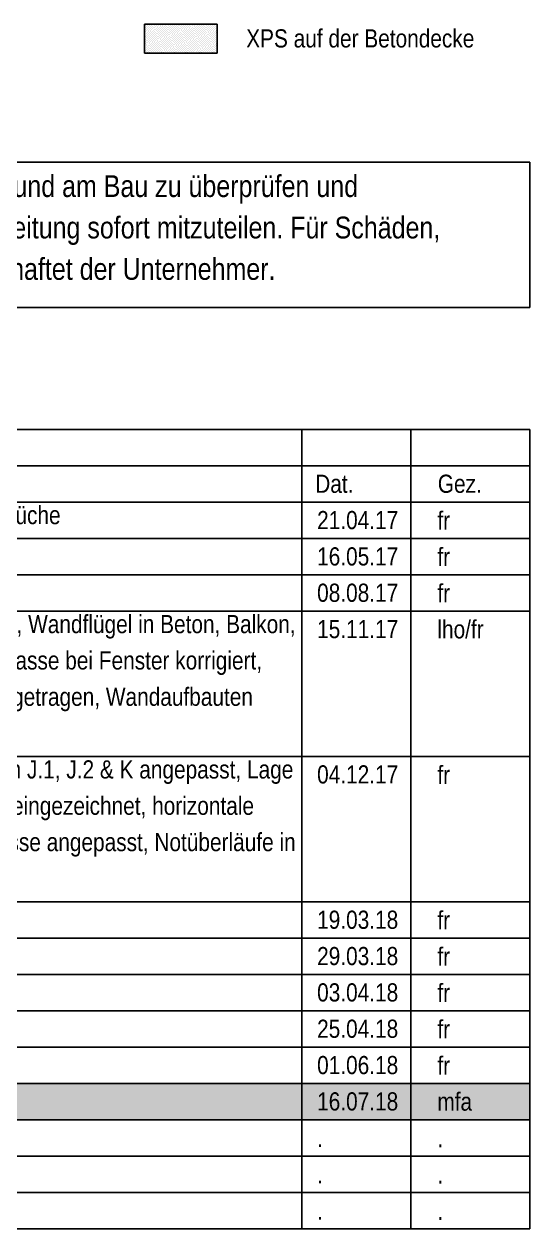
# Model space of a CAD drawing. Header units: centimetres. Extents: x 0.3 to 84.3, y 0.3 to 59.7.
# Drawn here: x 13.49 to 20.44, y 18.16 to 34.74 of the extents above; entities that cross this region are included whole.
import ezdxf

# ---------------------------------------------------------------- set-up
doc = ezdxf.new("R2010")
doc.units = ezdxf.units.CM
doc.linetypes.add('AUSGEZOGEN', pattern=[0])
doc.layers.add('Plankopf', color=7, linetype='AUSGEZOGEN', lineweight=25)
doc.styles.add('ARIALNARROW', font='ARIALN.TTF')

msp = doc.modelspace()

# ---------------------------------------------------------------- hatches: boundary and pattern name
at = {"layer": 'Plankopf', "linetype": 'AUSGEZOGEN', "lineweight": 25}
msp.add_hatch(color=254, dxfattribs=at).paths.add_polyline_path([(1.14, 20.16), (1.14, 19.66), (20.44, 19.66), (20.44, 20.16)])

# ---------------------------------------------------------------- linework, layer by layer
at = {"layer": 'Plankopf', "color": 7, "linetype": 'AUSGEZOGEN', "lineweight": 25}
for p, q in [((16.14, 34.74), (15.14, 34.74)), ((15.14, 34.74), (15.14, 34.34)), ((16.14, 34.74), (16.14, 34.34)), ((16.14, 34.34), (16.14, 34.74)), ((15.14, 34.34), (16.14, 34.34)), ((20.44, 32.84), (1.14, 32.84)), ((20.44, 30.84), (20.44, 32.84)), ((1.14, 30.84), (20.44, 30.84)), ((1.14, 29.16), (20.44, 29.16)), ((17.305, 18.16), (17.305, 29.16)), ((18.805, 18.16), (18.805, 29.16)), ((20.44, 18.16), (20.44, 29.16)), ((1.14, 28.66), (20.44, 28.66)), ((1.14, 28.16), (20.44, 28.16)), ((1.14, 27.66), (20.44, 27.66)), ((1.14, 27.16), (20.44, 27.16)), ((1.14, 26.66), (20.44, 26.66)), ((1.14, 24.66), (20.44, 24.66)), ((1.14, 22.66), (20.44, 22.66)), ((1.14, 22.16), (20.44, 22.16)), ((1.14, 21.66), (20.44, 21.66)), ((1.14, 21.16), (20.44, 21.16)), ((1.14, 20.66), (20.44, 20.66)), ((1.14, 20.16), (20.44, 20.16)), ((1.14, 19.66), (20.44, 19.66)), ((1.14, 19.16), (20.44, 19.16)), ((1.14, 18.66), (20.44, 18.66)), ((1.14, 18.16), (20.44, 18.16))]:
    msp.add_line(p, q, dxfattribs=at)
at = {"layer": 'Plankopf', "color": 131, "linetype": 'AUSGEZOGEN', "lineweight": 25, "true_color": 0x70ffff}
for p, q in [((15.142, 34.704), (15.142, 34.704)), ((15.145, 34.675), (15.145, 34.675)), ((15.155, 34.719), (15.155, 34.719)), ((15.158, 34.691), (15.158, 34.691)), ((15.16, 34.662), (15.16, 34.662)), ((15.168, 34.734), (15.168, 34.734)), ((15.17, 34.706), (15.17, 34.706)), ((15.173, 34.678), (15.173, 34.678)), ((15.183, 34.721), (15.183, 34.721)), ((15.186, 34.693), (15.186, 34.693)), ((15.188, 34.665), (15.188, 34.665)), ((15.196, 34.736), (15.196, 34.736)), ((15.199, 34.708), (15.199, 34.708)), ((15.201, 34.68), (15.201, 34.68)), ((15.212, 34.723), (15.212, 34.723)), ((15.214, 34.695), (15.214, 34.695)), ((15.216, 34.667), (15.216, 34.667)), ((15.225, 34.739), (15.225, 34.739)), ((15.227, 34.71), (15.227, 34.71)), ((15.227, 34.71), (15.227, 34.71)), ((15.229, 34.682), (15.229, 34.682)), ((15.231, 34.654), (15.231, 34.654)), ((15.24, 34.726), (15.24, 34.726)), ((15.242, 34.697), (15.242, 34.697)), ((15.244, 34.669), (15.244, 34.669)), ((15.255, 34.713), (15.255, 34.713)), ((15.257, 34.684), (15.257, 34.684)), ((15.26, 34.656), (15.26, 34.656)), ((15.268, 34.728), (15.268, 34.728)), ((15.27, 34.7), (15.27, 34.7)), ((15.273, 34.672), (15.273, 34.672)), ((15.283, 34.715), (15.283, 34.715)), ((15.286, 34.687), (15.286, 34.687)), ((15.288, 34.659), (15.288, 34.659)), ((15.296, 34.73), (15.296, 34.73)), ((15.298, 34.702), (15.298, 34.702)), ((15.301, 34.674), (15.301, 34.674)), ((15.311, 34.717), (15.311, 34.717)), ((15.314, 34.689), (15.314, 34.689)), ((15.316, 34.661), (15.316, 34.661)), ((15.324, 34.732), (15.324, 34.732)), ((15.327, 34.704), (15.327, 34.704)), ((15.329, 34.676), (15.329, 34.676)), ((15.34, 34.719), (15.34, 34.719)), ((15.342, 34.691), (15.342, 34.691)), ((15.344, 34.663), (15.344, 34.663)), ((15.353, 34.735), (15.353, 34.735)), ((15.355, 34.706), (15.355, 34.706)), ((15.357, 34.678), (15.357, 34.678)), ((15.368, 34.722), (15.368, 34.722)), ((15.368, 34.722), (15.368, 34.722)), ((15.37, 34.694), (15.37, 34.694)), ((15.372, 34.665), (15.372, 34.665)), ((15.381, 34.737), (15.381, 34.737)), ((15.383, 34.709), (15.383, 34.709)), ((15.385, 34.681), (15.385, 34.681)), ((15.388, 34.652), (15.388, 34.652)), ((15.388, 34.652), (15.388, 34.652)), ((15.396, 34.724), (15.396, 34.724)), ((15.398, 34.696), (15.398, 34.696)), ((15.401, 34.668), (15.401, 34.668)), ((15.409, 34.739), (15.409, 34.739)), ((15.411, 34.711), (15.411, 34.711)), ((15.413, 34.683), (15.413, 34.683)), ((15.416, 34.655), (15.416, 34.655)), ((15.424, 34.726), (15.424, 34.726)), ((15.426, 34.698), (15.426, 34.698)), ((15.429, 34.67), (15.429, 34.67)), ((15.439, 34.713), (15.439, 34.713)), ((15.442, 34.685), (15.442, 34.685)), ((15.444, 34.657), (15.444, 34.657)), ((15.452, 34.729), (15.452, 34.729)), ((15.455, 34.7), (15.455, 34.7)), ((15.457, 34.672), (15.457, 34.672)), ((15.468, 34.716), (15.468, 34.716)), ((15.47, 34.687), (15.47, 34.687)), ((15.472, 34.659), (15.472, 34.659)), ((15.481, 34.731), (15.481, 34.731)), ((15.483, 34.703), (15.483, 34.703)), ((15.485, 34.674), (15.485, 34.674)), ((15.496, 34.718), (15.496, 34.718)), ((15.498, 34.69), (15.498, 34.69)), ((15.5, 34.661), (15.5, 34.661)), ((15.509, 34.733), (15.509, 34.733)), ((15.509, 34.733), (15.509, 34.733)), ((15.511, 34.705), (15.511, 34.705)), ((15.513, 34.677), (15.513, 34.677)), ((15.524, 34.72), (15.524, 34.72)), ((15.526, 34.692), (15.526, 34.692)), ((15.529, 34.664), (15.529, 34.664)), ((15.529, 34.664), (15.529, 34.664)), ((15.537, 34.735), (15.537, 34.735)), ((15.539, 34.707), (15.539, 34.707)), ((15.541, 34.679), (15.541, 34.679)), ((15.552, 34.722), (15.552, 34.722)), ((15.554, 34.694), (15.554, 34.694)), ((15.557, 34.666), (15.557, 34.666)), ((15.565, 34.738), (15.565, 34.738)), ((15.567, 34.709), (15.567, 34.709)), ((15.57, 34.681), (15.57, 34.681)), ((15.572, 34.653), (15.572, 34.653)), ((15.58, 34.725), (15.58, 34.725)), ((15.583, 34.696), (15.583, 34.696)), ((15.585, 34.668), (15.585, 34.668)), ((15.593, 34.74), (15.593, 34.74)), ((15.596, 34.712), (15.596, 34.712)), ((15.598, 34.683), (15.598, 34.683)), ((15.6, 34.655), (15.6, 34.655)), ((15.609, 34.727), (15.609, 34.727)), ((15.611, 34.699), (15.611, 34.699)), ((15.613, 34.671), (15.613, 34.671)), ((15.624, 34.714), (15.624, 34.714)), ((15.626, 34.686), (15.626, 34.686)), ((15.628, 34.658), (15.628, 34.658)), ((15.637, 34.729), (15.637, 34.729)), ((15.639, 34.701), (15.639, 34.701)), ((15.641, 34.673), (15.641, 34.673)), ((15.652, 34.716), (15.652, 34.716)), ((15.654, 34.688), (15.654, 34.688)), ((15.656, 34.66), (15.656, 34.66)), ((15.665, 34.731), (15.665, 34.731)), ((15.667, 34.703), (15.667, 34.703)), ((15.669, 34.675), (15.669, 34.675)), ((15.669, 34.675), (15.669, 34.675)), ((15.68, 34.718), (15.68, 34.718)), ((15.682, 34.69), (15.682, 34.69)), ((15.685, 34.662), (15.685, 34.662)), ((15.693, 34.734), (15.693, 34.734)), ((15.695, 34.706), (15.695, 34.706)), ((15.698, 34.677), (15.698, 34.677)), ((15.708, 34.721), (15.708, 34.721)), ((15.711, 34.693), (15.711, 34.693)), ((15.713, 34.664), (15.713, 34.664)), ((15.721, 34.736), (15.721, 34.736)), ((15.724, 34.708), (15.724, 34.708)), ((15.726, 34.68), (15.726, 34.68)), ((15.737, 34.723), (15.737, 34.723)), ((15.739, 34.695), (15.739, 34.695)), ((15.741, 34.667), (15.741, 34.667)), ((15.749, 34.738), (15.749, 34.738)), ((15.752, 34.71), (15.752, 34.71)), ((15.754, 34.682), (15.754, 34.682)), ((15.756, 34.654), (15.756, 34.654)), ((15.765, 34.725), (15.765, 34.725)), ((15.767, 34.697), (15.767, 34.697)), ((15.769, 34.669), (15.769, 34.669)), ((15.78, 34.712), (15.78, 34.712)), ((15.782, 34.684), (15.782, 34.684)), ((15.784, 34.656), (15.784, 34.656)), ((15.793, 34.728), (15.793, 34.728)), ((15.795, 34.699), (15.795, 34.699)), ((15.797, 34.671), (15.797, 34.671)), ((15.808, 34.715), (15.808, 34.715)), ((15.81, 34.686), (15.81, 34.686)), ((15.81, 34.686), (15.81, 34.686)), ((15.813, 34.658), (15.813, 34.658)), ((15.821, 34.73), (15.821, 34.73)), ((15.823, 34.702), (15.823, 34.702)), ((15.826, 34.673), (15.826, 34.673)), ((15.836, 34.717), (15.836, 34.717)), ((15.839, 34.689), (15.839, 34.689)), ((15.841, 34.66), (15.841, 34.66)), ((15.849, 34.732), (15.849, 34.732)), ((15.852, 34.704), (15.852, 34.704)), ((15.854, 34.676), (15.854, 34.676)), ((15.865, 34.719), (15.865, 34.719)), ((15.867, 34.691), (15.867, 34.691)), ((15.869, 34.663), (15.869, 34.663)), ((15.877, 34.734), (15.877, 34.734)), ((15.88, 34.706), (15.88, 34.706)), ((15.882, 34.678), (15.882, 34.678)), ((15.893, 34.721), (15.893, 34.721)), ((15.895, 34.693), (15.895, 34.693)), ((15.897, 34.665), (15.897, 34.665)), ((15.906, 34.737), (15.906, 34.737)), ((15.908, 34.708), (15.908, 34.708)), ((15.91, 34.68), (15.91, 34.68)), ((15.921, 34.724), (15.921, 34.724)), ((15.923, 34.695), (15.923, 34.695)), ((15.925, 34.667), (15.925, 34.667)), ((15.934, 34.739), (15.934, 34.739)), ((15.936, 34.711), (15.936, 34.711)), ((15.938, 34.683), (15.938, 34.683)), ((15.941, 34.654), (15.941, 34.654)), ((15.949, 34.726), (15.949, 34.726)), ((15.951, 34.698), (15.951, 34.698)), ((15.951, 34.698), (15.951, 34.698)), ((15.954, 34.67), (15.954, 34.67)), ((15.964, 34.713), (15.964, 34.713)), ((15.967, 34.685), (15.967, 34.685)), ((15.969, 34.657), (15.969, 34.657)), ((15.977, 34.728), (15.977, 34.728)), ((15.98, 34.7), (15.98, 34.7)), ((15.982, 34.672), (15.982, 34.672)), ((15.992, 34.715), (15.992, 34.715)), ((15.995, 34.687), (15.995, 34.687)), ((15.997, 34.659), (15.997, 34.659)), ((16.005, 34.73), (16.005, 34.73)), ((16.008, 34.702), (16.008, 34.702)), ((16.01, 34.674), (16.01, 34.674)), ((16.021, 34.718), (16.021, 34.718)), ((16.023, 34.689), (16.023, 34.689)), ((16.025, 34.661), (16.025, 34.661)), ((16.034, 34.733), (16.034, 34.733)), ((16.036, 34.705), (16.036, 34.705)), ((16.038, 34.676), (16.038, 34.676)), ((16.049, 34.72), (16.049, 34.72)), ((16.051, 34.692), (16.051, 34.692)), ((16.053, 34.663), (16.053, 34.663)), ((16.062, 34.735), (16.062, 34.735)), ((16.064, 34.707), (16.064, 34.707)), ((16.066, 34.679), (16.066, 34.679)), ((16.077, 34.722), (16.077, 34.722)), ((16.079, 34.694), (16.079, 34.694)), ((16.082, 34.666), (16.082, 34.666)), ((16.09, 34.737), (16.09, 34.737)), ((16.092, 34.709), (16.092, 34.709)), ((16.092, 34.709), (16.092, 34.709)), ((16.095, 34.681), (16.095, 34.681)), ((16.097, 34.653), (16.097, 34.653)), ((16.105, 34.724), (16.105, 34.724)), ((16.108, 34.696), (16.108, 34.696)), ((16.11, 34.668), (16.11, 34.668)), ((16.118, 34.74), (16.118, 34.74)), ((16.12, 34.711), (16.12, 34.711)), ((16.123, 34.683), (16.123, 34.683)), ((16.125, 34.655), (16.125, 34.655)), ((16.133, 34.727), (16.133, 34.727)), ((16.136, 34.698), (16.136, 34.698)), ((16.138, 34.67), (16.138, 34.67)), ((15.141, 34.547), (15.141, 34.547)), ((15.143, 34.519), (15.143, 34.519)), ((15.145, 34.491), (15.145, 34.491)), ((15.147, 34.647), (15.147, 34.647)), ((15.149, 34.619), (15.149, 34.619)), ((15.151, 34.591), (15.151, 34.591)), ((15.154, 34.563), (15.154, 34.563)), ((15.156, 34.534), (15.156, 34.534)), ((15.158, 34.506), (15.158, 34.506)), ((15.162, 34.634), (15.162, 34.634)), ((15.164, 34.606), (15.164, 34.606)), ((15.167, 34.578), (15.167, 34.578)), ((15.169, 34.55), (15.169, 34.55)), ((15.171, 34.521), (15.171, 34.521)), ((15.173, 34.493), (15.173, 34.493)), ((15.175, 34.649), (15.175, 34.649)), ((15.177, 34.621), (15.177, 34.621)), ((15.18, 34.593), (15.18, 34.593)), ((15.182, 34.565), (15.182, 34.565)), ((15.184, 34.537), (15.184, 34.537)), ((15.186, 34.509), (15.186, 34.509)), ((15.19, 34.637), (15.19, 34.637)), ((15.193, 34.608), (15.193, 34.608)), ((15.195, 34.58), (15.195, 34.58)), ((15.197, 34.552), (15.197, 34.552)), ((15.199, 34.524), (15.199, 34.524)), ((15.202, 34.496), (15.202, 34.496)), ((15.203, 34.652), (15.203, 34.652)), ((15.205, 34.624), (15.205, 34.624)), ((15.208, 34.595), (15.208, 34.595)), ((15.21, 34.567), (15.21, 34.567)), ((15.212, 34.539), (15.212, 34.539)), ((15.215, 34.511), (15.215, 34.511)), ((15.218, 34.639), (15.218, 34.639)), ((15.221, 34.611), (15.221, 34.611)), ((15.223, 34.582), (15.223, 34.582)), ((15.225, 34.554), (15.225, 34.554)), ((15.228, 34.526), (15.228, 34.526)), ((15.23, 34.498), (15.23, 34.498)), ((15.234, 34.626), (15.234, 34.626)), ((15.236, 34.598), (15.236, 34.598)), ((15.238, 34.569), (15.238, 34.569)), ((15.238, 34.569), (15.238, 34.569)), ((15.24, 34.541), (15.24, 34.541)), ((15.243, 34.513), (15.243, 34.513)), ((15.247, 34.641), (15.247, 34.641)), ((15.247, 34.641), (15.247, 34.641)), ((15.249, 34.613), (15.249, 34.613)), ((15.251, 34.585), (15.251, 34.585)), ((15.253, 34.556), (15.253, 34.556)), ((15.256, 34.528), (15.256, 34.528)), ((15.258, 34.5), (15.258, 34.5)), ((15.258, 34.5), (15.258, 34.5)), ((15.262, 34.628), (15.262, 34.628)), ((15.264, 34.6), (15.264, 34.6)), ((15.266, 34.572), (15.266, 34.572)), ((15.269, 34.544), (15.269, 34.544)), ((15.271, 34.515), (15.271, 34.515)), ((15.273, 34.487), (15.273, 34.487)), ((15.275, 34.643), (15.275, 34.643)), ((15.277, 34.615), (15.277, 34.615)), ((15.279, 34.587), (15.279, 34.587)), ((15.282, 34.559), (15.282, 34.559)), ((15.284, 34.531), (15.284, 34.531)), ((15.286, 34.502), (15.286, 34.502)), ((15.29, 34.63), (15.29, 34.63)), ((15.292, 34.602), (15.292, 34.602)), ((15.295, 34.574), (15.295, 34.574)), ((15.297, 34.546), (15.297, 34.546)), ((15.299, 34.518), (15.299, 34.518)), ((15.301, 34.489), (15.301, 34.489)), ((15.303, 34.646), (15.303, 34.646)), ((15.305, 34.617), (15.305, 34.617)), ((15.308, 34.589), (15.308, 34.589)), ((15.31, 34.561), (15.31, 34.561)), ((15.312, 34.533), (15.312, 34.533)), ((15.314, 34.505), (15.314, 34.505)), ((15.318, 34.633), (15.318, 34.633)), ((15.32, 34.604), (15.32, 34.604)), ((15.323, 34.576), (15.323, 34.576)), ((15.325, 34.548), (15.325, 34.548)), ((15.327, 34.52), (15.327, 34.52)), ((15.33, 34.492), (15.33, 34.492)), ((15.331, 34.648), (15.331, 34.648)), ((15.333, 34.62), (15.333, 34.62)), ((15.336, 34.591), (15.336, 34.591)), ((15.338, 34.563), (15.338, 34.563)), ((15.34, 34.535), (15.34, 34.535)), ((15.343, 34.507), (15.343, 34.507)), ((15.346, 34.635), (15.346, 34.635)), ((15.349, 34.607), (15.349, 34.607)), ((15.351, 34.579), (15.351, 34.579)), ((15.353, 34.55), (15.353, 34.55)), ((15.355, 34.522), (15.355, 34.522)), ((15.358, 34.494), (15.358, 34.494)), ((15.359, 34.65), (15.359, 34.65)), ((15.362, 34.622), (15.362, 34.622)), ((15.364, 34.594), (15.364, 34.594)), ((15.366, 34.566), (15.366, 34.566)), ((15.368, 34.537), (15.368, 34.537)), ((15.371, 34.509), (15.371, 34.509)), ((15.375, 34.637), (15.375, 34.637)), ((15.377, 34.609), (15.377, 34.609)), ((15.379, 34.581), (15.379, 34.581)), ((15.379, 34.581), (15.379, 34.581)), ((15.381, 34.553), (15.381, 34.553)), ((15.384, 34.524), (15.384, 34.524)), ((15.386, 34.496), (15.386, 34.496)), ((15.39, 34.624), (15.39, 34.624)), ((15.392, 34.596), (15.392, 34.596)), ((15.394, 34.568), (15.394, 34.568)), ((15.397, 34.54), (15.397, 34.54)), ((15.399, 34.511), (15.399, 34.511)), ((15.399, 34.511), (15.399, 34.511)), ((15.403, 34.639), (15.403, 34.639)), ((15.405, 34.611), (15.405, 34.611)), ((15.407, 34.583), (15.407, 34.583)), ((15.41, 34.555), (15.41, 34.555)), ((15.412, 34.527), (15.412, 34.527)), ((15.414, 34.498), (15.414, 34.498)), ((15.418, 34.626), (15.418, 34.626)), ((15.42, 34.598), (15.42, 34.598)), ((15.423, 34.57), (15.423, 34.57)), ((15.425, 34.542), (15.425, 34.542)), ((15.427, 34.514), (15.427, 34.514)), ((15.431, 34.642), (15.431, 34.642)), ((15.433, 34.614), (15.433, 34.614)), ((15.436, 34.585), (15.436, 34.585)), ((15.438, 34.557), (15.438, 34.557)), ((15.44, 34.529), (15.44, 34.529)), ((15.442, 34.501), (15.442, 34.501)), ((15.446, 34.629), (15.446, 34.629)), ((15.448, 34.601), (15.448, 34.601)), ((15.451, 34.572), (15.451, 34.572)), ((15.453, 34.544), (15.453, 34.544)), ((15.455, 34.516), (15.455, 34.516)), ((15.458, 34.488), (15.458, 34.488)), ((15.459, 34.644), (15.459, 34.644)), ((15.461, 34.616), (15.461, 34.616)), ((15.464, 34.588), (15.464, 34.588)), ((15.466, 34.559), (15.466, 34.559)), ((15.468, 34.531), (15.468, 34.531)), ((15.471, 34.503), (15.471, 34.503)), ((15.474, 34.631), (15.474, 34.631)), ((15.477, 34.603), (15.477, 34.603)), ((15.479, 34.575), (15.479, 34.575)), ((15.481, 34.546), (15.481, 34.546)), ((15.483, 34.518), (15.483, 34.518)), ((15.486, 34.49), (15.486, 34.49)), ((15.487, 34.646), (15.487, 34.646)), ((15.49, 34.618), (15.49, 34.618)), ((15.492, 34.59), (15.492, 34.59)), ((15.494, 34.562), (15.494, 34.562)), ((15.496, 34.533), (15.496, 34.533)), ((15.499, 34.505), (15.499, 34.505)), ((15.503, 34.633), (15.503, 34.633)), ((15.505, 34.605), (15.505, 34.605)), ((15.507, 34.577), (15.507, 34.577)), ((15.509, 34.549), (15.509, 34.549)), ((15.512, 34.521), (15.512, 34.521)), ((15.514, 34.492), (15.514, 34.492)), ((15.516, 34.649), (15.516, 34.649)), ((15.518, 34.62), (15.518, 34.62)), ((15.52, 34.592), (15.52, 34.592)), ((15.52, 34.592), (15.52, 34.592)), ((15.522, 34.564), (15.522, 34.564)), ((15.525, 34.536), (15.525, 34.536)), ((15.527, 34.508), (15.527, 34.508)), ((15.531, 34.636), (15.531, 34.636)), ((15.533, 34.607), (15.533, 34.607)), ((15.535, 34.579), (15.535, 34.579)), ((15.538, 34.551), (15.538, 34.551)), ((15.54, 34.523), (15.54, 34.523)), ((15.54, 34.523), (15.54, 34.523)), ((15.542, 34.495), (15.542, 34.495)), ((15.544, 34.651), (15.544, 34.651)), ((15.546, 34.623), (15.546, 34.623)), ((15.548, 34.594), (15.548, 34.594)), ((15.551, 34.566), (15.551, 34.566)), ((15.553, 34.538), (15.553, 34.538)), ((15.555, 34.51), (15.555, 34.51)), ((15.559, 34.638), (15.559, 34.638)), ((15.561, 34.61), (15.561, 34.61)), ((15.564, 34.581), (15.564, 34.581)), ((15.566, 34.553), (15.566, 34.553)), ((15.568, 34.525), (15.568, 34.525)), ((15.57, 34.497), (15.57, 34.497)), ((15.574, 34.625), (15.574, 34.625)), ((15.576, 34.597), (15.576, 34.597)), ((15.579, 34.568), (15.579, 34.568)), ((15.581, 34.54), (15.581, 34.54)), ((15.583, 34.512), (15.583, 34.512)), ((15.587, 34.64), (15.587, 34.64)), ((15.589, 34.612), (15.589, 34.612)), ((15.592, 34.584), (15.592, 34.584)), ((15.594, 34.556), (15.594, 34.556)), ((15.596, 34.527), (15.596, 34.527)), ((15.598, 34.499), (15.598, 34.499)), ((15.602, 34.627), (15.602, 34.627)), ((15.605, 34.599), (15.605, 34.599)), ((15.607, 34.571), (15.607, 34.571)), ((15.609, 34.543), (15.609, 34.543)), ((15.611, 34.514), (15.611, 34.514)), ((15.615, 34.642), (15.615, 34.642)), ((15.618, 34.614), (15.618, 34.614)), ((15.62, 34.586), (15.62, 34.586)), ((15.622, 34.558), (15.622, 34.558)), ((15.624, 34.53), (15.624, 34.53)), ((15.627, 34.501), (15.627, 34.501)), ((15.631, 34.629), (15.631, 34.629)), ((15.633, 34.601), (15.633, 34.601)), ((15.635, 34.573), (15.635, 34.573)), ((15.637, 34.545), (15.637, 34.545)), ((15.64, 34.517), (15.64, 34.517)), ((15.642, 34.488), (15.642, 34.488)), ((15.644, 34.645), (15.644, 34.645)), ((15.646, 34.616), (15.646, 34.616)), ((15.648, 34.588), (15.648, 34.588)), ((15.65, 34.56), (15.65, 34.56)), ((15.653, 34.532), (15.653, 34.532)), ((15.655, 34.504), (15.655, 34.504)), ((15.659, 34.632), (15.659, 34.632)), ((15.661, 34.603), (15.661, 34.603)), ((15.661, 34.603), (15.661, 34.603)), ((15.663, 34.575), (15.663, 34.575)), ((15.666, 34.547), (15.666, 34.547)), ((15.668, 34.519), (15.668, 34.519)), ((15.67, 34.491), (15.67, 34.491)), ((15.672, 34.647), (15.672, 34.647)), ((15.674, 34.619), (15.674, 34.619)), ((15.676, 34.591), (15.676, 34.591)), ((15.679, 34.562), (15.679, 34.562)), ((15.681, 34.534), (15.681, 34.534)), ((15.681, 34.534), (15.681, 34.534)), ((15.683, 34.506), (15.683, 34.506)), ((15.687, 34.634), (15.687, 34.634)), ((15.689, 34.606), (15.689, 34.606)), ((15.691, 34.578), (15.691, 34.578)), ((15.694, 34.549), (15.694, 34.549)), ((15.696, 34.521), (15.696, 34.521)), ((15.698, 34.493), (15.698, 34.493)), ((15.7, 34.649), (15.7, 34.649)), ((15.702, 34.621), (15.702, 34.621)), ((15.704, 34.593), (15.704, 34.593)), ((15.707, 34.565), (15.707, 34.565)), ((15.709, 34.536), (15.709, 34.536)), ((15.711, 34.508), (15.711, 34.508)), ((15.715, 34.636), (15.715, 34.636)), ((15.717, 34.608), (15.717, 34.608)), ((15.72, 34.58), (15.72, 34.58)), ((15.722, 34.552), (15.722, 34.552)), ((15.724, 34.523), (15.724, 34.523)), ((15.726, 34.495), (15.726, 34.495)), ((15.728, 34.651), (15.728, 34.651)), ((15.73, 34.623), (15.73, 34.623)), ((15.733, 34.595), (15.733, 34.595)), ((15.735, 34.567), (15.735, 34.567)), ((15.737, 34.539), (15.737, 34.539)), ((15.739, 34.51), (15.739, 34.51)), ((15.743, 34.638), (15.743, 34.638)), ((15.746, 34.61), (15.746, 34.61)), ((15.748, 34.582), (15.748, 34.582)), ((15.75, 34.554), (15.75, 34.554)), ((15.752, 34.526), (15.752, 34.526)), ((15.755, 34.498), (15.755, 34.498)), ((15.759, 34.625), (15.759, 34.625)), ((15.761, 34.597), (15.761, 34.597)), ((15.763, 34.569), (15.763, 34.569)), ((15.765, 34.541), (15.765, 34.541)), ((15.768, 34.513), (15.768, 34.513)), ((15.772, 34.641), (15.772, 34.641)), ((15.774, 34.613), (15.774, 34.613)), ((15.776, 34.584), (15.776, 34.584)), ((15.778, 34.556), (15.778, 34.556)), ((15.781, 34.528), (15.781, 34.528)), ((15.783, 34.5), (15.783, 34.5)), ((15.787, 34.628), (15.787, 34.628)), ((15.789, 34.6), (15.789, 34.6)), ((15.791, 34.571), (15.791, 34.571)), ((15.794, 34.543), (15.794, 34.543)), ((15.796, 34.515), (15.796, 34.515)), ((15.798, 34.487), (15.798, 34.487)), ((15.8, 34.643), (15.8, 34.643)), ((15.802, 34.615), (15.802, 34.615)), ((15.802, 34.615), (15.802, 34.615)), ((15.804, 34.587), (15.804, 34.587)), ((15.807, 34.558), (15.807, 34.558)), ((15.809, 34.53), (15.809, 34.53)), ((15.811, 34.502), (15.811, 34.502)), ((15.815, 34.63), (15.815, 34.63)), ((15.817, 34.602), (15.817, 34.602)), ((15.819, 34.574), (15.819, 34.574)), ((15.822, 34.545), (15.822, 34.545)), ((15.822, 34.545), (15.822, 34.545)), ((15.824, 34.517), (15.824, 34.517)), ((15.826, 34.489), (15.826, 34.489)), ((15.828, 34.645), (15.828, 34.645)), ((15.83, 34.617), (15.83, 34.617)), ((15.832, 34.589), (15.832, 34.589)), ((15.835, 34.561), (15.835, 34.561)), ((15.837, 34.533), (15.837, 34.533)), ((15.839, 34.504), (15.839, 34.504)), ((15.843, 34.632), (15.843, 34.632)), ((15.845, 34.604), (15.845, 34.604)), ((15.848, 34.576), (15.848, 34.576)), ((15.85, 34.548), (15.85, 34.548)), ((15.852, 34.52), (15.852, 34.52)), ((15.854, 34.491), (15.854, 34.491)), ((15.856, 34.648), (15.856, 34.648)), ((15.858, 34.619), (15.858, 34.619)), ((15.861, 34.591), (15.861, 34.591)), ((15.863, 34.563), (15.863, 34.563)), ((15.865, 34.535), (15.865, 34.535)), ((15.867, 34.507), (15.867, 34.507)), ((15.871, 34.635), (15.871, 34.635)), ((15.874, 34.606), (15.874, 34.606)), ((15.876, 34.578), (15.876, 34.578)), ((15.878, 34.55), (15.878, 34.55)), ((15.88, 34.522), (15.88, 34.522)), ((15.883, 34.494), (15.883, 34.494)), ((15.884, 34.65), (15.884, 34.65)), ((15.887, 34.622), (15.887, 34.622)), ((15.889, 34.593), (15.889, 34.593)), ((15.891, 34.565), (15.891, 34.565)), ((15.893, 34.537), (15.893, 34.537)), ((15.896, 34.509), (15.896, 34.509)), ((15.9, 34.637), (15.9, 34.637)), ((15.902, 34.609), (15.902, 34.609)), ((15.904, 34.58), (15.904, 34.58)), ((15.906, 34.552), (15.906, 34.552)), ((15.909, 34.524), (15.909, 34.524)), ((15.911, 34.496), (15.911, 34.496)), ((15.912, 34.652), (15.912, 34.652)), ((15.915, 34.624), (15.915, 34.624)), ((15.917, 34.596), (15.917, 34.596)), ((15.919, 34.567), (15.919, 34.567)), ((15.922, 34.539), (15.922, 34.539)), ((15.924, 34.511), (15.924, 34.511)), ((15.928, 34.639), (15.928, 34.639)), ((15.93, 34.611), (15.93, 34.611)), ((15.932, 34.583), (15.932, 34.583)), ((15.934, 34.555), (15.934, 34.555)), ((15.937, 34.526), (15.937, 34.526)), ((15.939, 34.498), (15.939, 34.498)), ((15.943, 34.626), (15.943, 34.626)), ((15.943, 34.626), (15.943, 34.626)), ((15.945, 34.598), (15.945, 34.598)), ((15.947, 34.57), (15.947, 34.57)), ((15.95, 34.542), (15.95, 34.542)), ((15.952, 34.513), (15.952, 34.513)), ((15.956, 34.641), (15.956, 34.641)), ((15.958, 34.613), (15.958, 34.613)), ((15.96, 34.585), (15.96, 34.585)), ((15.963, 34.557), (15.963, 34.557)), ((15.963, 34.557), (15.963, 34.557)), ((15.965, 34.529), (15.965, 34.529)), ((15.967, 34.5), (15.967, 34.5)), ((15.971, 34.628), (15.971, 34.628)), ((15.973, 34.6), (15.973, 34.6)), ((15.976, 34.572), (15.976, 34.572)), ((15.978, 34.544), (15.978, 34.544)), ((15.98, 34.516), (15.98, 34.516)), ((15.982, 34.487), (15.982, 34.487)), ((15.984, 34.644), (15.984, 34.644)), ((15.986, 34.615), (15.986, 34.615)), ((15.989, 34.587), (15.989, 34.587)), ((15.991, 34.559), (15.991, 34.559)), ((15.993, 34.531), (15.993, 34.531)), ((15.995, 34.503), (15.995, 34.503)), ((15.999, 34.631), (15.999, 34.631)), ((16.002, 34.602), (16.002, 34.602)), ((16.004, 34.574), (16.004, 34.574)), ((16.006, 34.546), (16.006, 34.546)), ((16.008, 34.518), (16.008, 34.518)), ((16.011, 34.49), (16.011, 34.49)), ((16.012, 34.646), (16.012, 34.646)), ((16.015, 34.618), (16.015, 34.618)), ((16.017, 34.59), (16.017, 34.59)), ((16.019, 34.561), (16.019, 34.561)), ((16.021, 34.533), (16.021, 34.533)), ((16.024, 34.505), (16.024, 34.505)), ((16.027, 34.633), (16.027, 34.633)), ((16.03, 34.605), (16.03, 34.605)), ((16.032, 34.577), (16.032, 34.577)), ((16.034, 34.548), (16.034, 34.548)), ((16.037, 34.52), (16.037, 34.52)), ((16.039, 34.492), (16.039, 34.492)), ((16.04, 34.648), (16.04, 34.648)), ((16.043, 34.62), (16.043, 34.62)), ((16.045, 34.592), (16.045, 34.592)), ((16.047, 34.564), (16.047, 34.564)), ((16.05, 34.535), (16.05, 34.535)), ((16.052, 34.507), (16.052, 34.507)), ((16.056, 34.635), (16.056, 34.635)), ((16.058, 34.607), (16.058, 34.607)), ((16.06, 34.579), (16.06, 34.579)), ((16.062, 34.551), (16.062, 34.551)), ((16.065, 34.522), (16.065, 34.522)), ((16.067, 34.494), (16.067, 34.494)), ((16.069, 34.65), (16.069, 34.65)), ((16.071, 34.622), (16.071, 34.622)), ((16.073, 34.594), (16.073, 34.594)), ((16.075, 34.566), (16.075, 34.566)), ((16.078, 34.538), (16.078, 34.538)), ((16.08, 34.509), (16.08, 34.509)), ((16.084, 34.637), (16.084, 34.637)), ((16.084, 34.637), (16.084, 34.637)), ((16.086, 34.609), (16.086, 34.609)), ((16.088, 34.581), (16.088, 34.581)), ((16.091, 34.553), (16.091, 34.553)), ((16.093, 34.525), (16.093, 34.525)), ((16.095, 34.497), (16.095, 34.497)), ((16.095, 34.497), (16.095, 34.497)), ((16.099, 34.625), (16.099, 34.625)), ((16.101, 34.596), (16.101, 34.596)), ((16.104, 34.568), (16.104, 34.568)), ((16.104, 34.568), (16.104, 34.568)), ((16.106, 34.54), (16.106, 34.54)), ((16.108, 34.512), (16.108, 34.512)), ((16.112, 34.64), (16.112, 34.64)), ((16.114, 34.612), (16.114, 34.612)), ((16.117, 34.583), (16.117, 34.583)), ((16.119, 34.555), (16.119, 34.555)), ((16.121, 34.527), (16.121, 34.527)), ((16.123, 34.499), (16.123, 34.499)), ((16.127, 34.627), (16.127, 34.627)), ((16.13, 34.599), (16.13, 34.599)), ((16.132, 34.57), (16.132, 34.57)), ((16.134, 34.542), (16.134, 34.542)), ((16.136, 34.514), (16.136, 34.514)), ((15.141, 34.363), (15.141, 34.363)), ((15.147, 34.463), (15.147, 34.463)), ((15.15, 34.435), (15.15, 34.435)), ((15.152, 34.406), (15.152, 34.406)), ((15.154, 34.378), (15.154, 34.378)), ((15.157, 34.35), (15.157, 34.35)), ((15.16, 34.478), (15.16, 34.478)), ((15.163, 34.45), (15.163, 34.45)), ((15.165, 34.422), (15.165, 34.422)), ((15.167, 34.394), (15.167, 34.394)), ((15.17, 34.365), (15.17, 34.365)), ((15.176, 34.465), (15.176, 34.465)), ((15.178, 34.437), (15.178, 34.437)), ((15.18, 34.409), (15.18, 34.409)), ((15.182, 34.381), (15.182, 34.381)), ((15.185, 34.352), (15.185, 34.352)), ((15.189, 34.48), (15.189, 34.48)), ((15.191, 34.452), (15.191, 34.452)), ((15.193, 34.424), (15.193, 34.424)), ((15.195, 34.396), (15.195, 34.396)), ((15.198, 34.368), (15.198, 34.368)), ((15.204, 34.467), (15.204, 34.467)), ((15.206, 34.439), (15.206, 34.439)), ((15.208, 34.411), (15.208, 34.411)), ((15.211, 34.383), (15.211, 34.383)), ((15.213, 34.355), (15.213, 34.355)), ((15.217, 34.483), (15.217, 34.483)), ((15.219, 34.454), (15.219, 34.454)), ((15.221, 34.426), (15.221, 34.426)), ((15.224, 34.398), (15.224, 34.398)), ((15.226, 34.37), (15.226, 34.37)), ((15.228, 34.342), (15.228, 34.342)), ((15.232, 34.47), (15.232, 34.47)), ((15.234, 34.441), (15.234, 34.441)), ((15.237, 34.413), (15.237, 34.413)), ((15.239, 34.385), (15.239, 34.385)), ((15.241, 34.357), (15.241, 34.357)), ((15.245, 34.485), (15.245, 34.485)), ((15.247, 34.457), (15.247, 34.457)), ((15.25, 34.428), (15.25, 34.428)), ((15.25, 34.428), (15.25, 34.428)), ((15.252, 34.4), (15.252, 34.4)), ((15.254, 34.372), (15.254, 34.372)), ((15.256, 34.344), (15.256, 34.344)), ((15.26, 34.472), (15.26, 34.472)), ((15.262, 34.444), (15.262, 34.444)), ((15.265, 34.416), (15.265, 34.416)), ((15.267, 34.387), (15.267, 34.387)), ((15.269, 34.359), (15.269, 34.359)), ((15.269, 34.359), (15.269, 34.359)), ((15.275, 34.459), (15.275, 34.459)), ((15.278, 34.431), (15.278, 34.431)), ((15.28, 34.403), (15.28, 34.403)), ((15.282, 34.374), (15.282, 34.374)), ((15.285, 34.346), (15.285, 34.346)), ((15.288, 34.474), (15.288, 34.474)), ((15.291, 34.446), (15.291, 34.446)), ((15.293, 34.418), (15.293, 34.418)), ((15.295, 34.39), (15.295, 34.39)), ((15.297, 34.361), (15.297, 34.361)), ((15.304, 34.461), (15.304, 34.461)), ((15.306, 34.433), (15.306, 34.433)), ((15.308, 34.405), (15.308, 34.405)), ((15.31, 34.377), (15.31, 34.377)), ((15.313, 34.348), (15.313, 34.348)), ((15.317, 34.476), (15.317, 34.476)), ((15.319, 34.448), (15.319, 34.448)), ((15.321, 34.42), (15.321, 34.42)), ((15.323, 34.392), (15.323, 34.392)), ((15.326, 34.364), (15.326, 34.364)), ((15.332, 34.463), (15.332, 34.463)), ((15.334, 34.435), (15.334, 34.435)), ((15.336, 34.407), (15.336, 34.407)), ((15.339, 34.379), (15.339, 34.379)), ((15.341, 34.351), (15.341, 34.351)), ((15.345, 34.479), (15.345, 34.479)), ((15.347, 34.451), (15.347, 34.451)), ((15.349, 34.422), (15.349, 34.422)), ((15.352, 34.394), (15.352, 34.394)), ((15.354, 34.366), (15.354, 34.366)), ((15.36, 34.466), (15.36, 34.466)), ((15.362, 34.438), (15.362, 34.438)), ((15.365, 34.409), (15.365, 34.409)), ((15.367, 34.381), (15.367, 34.381)), ((15.369, 34.353), (15.369, 34.353)), ((15.373, 34.481), (15.373, 34.481)), ((15.375, 34.453), (15.375, 34.453)), ((15.378, 34.425), (15.378, 34.425)), ((15.38, 34.396), (15.38, 34.396)), ((15.382, 34.368), (15.382, 34.368)), ((15.384, 34.34), (15.384, 34.34)), ((15.388, 34.468), (15.388, 34.468)), ((15.39, 34.44), (15.39, 34.44)), ((15.39, 34.44), (15.39, 34.44)), ((15.393, 34.412), (15.393, 34.412)), ((15.395, 34.383), (15.395, 34.383)), ((15.397, 34.355), (15.397, 34.355)), ((15.401, 34.483), (15.401, 34.483)), ((15.403, 34.455), (15.403, 34.455)), ((15.406, 34.427), (15.406, 34.427)), ((15.408, 34.399), (15.408, 34.399)), ((15.41, 34.371), (15.41, 34.371)), ((15.41, 34.371), (15.41, 34.371)), ((15.413, 34.342), (15.413, 34.342)), ((15.416, 34.47), (15.416, 34.47)), ((15.419, 34.442), (15.419, 34.442)), ((15.421, 34.414), (15.421, 34.414)), ((15.423, 34.386), (15.423, 34.386)), ((15.425, 34.358), (15.425, 34.358)), ((15.429, 34.486), (15.429, 34.486)), ((15.432, 34.457), (15.432, 34.457)), ((15.434, 34.429), (15.434, 34.429)), ((15.436, 34.401), (15.436, 34.401)), ((15.438, 34.373), (15.438, 34.373)), ((15.441, 34.345), (15.441, 34.345)), ((15.445, 34.473), (15.445, 34.473)), ((15.447, 34.444), (15.447, 34.444)), ((15.449, 34.416), (15.449, 34.416)), ((15.451, 34.388), (15.451, 34.388)), ((15.454, 34.36), (15.454, 34.36)), ((15.46, 34.46), (15.46, 34.46)), ((15.462, 34.431), (15.462, 34.431)), ((15.464, 34.403), (15.464, 34.403)), ((15.467, 34.375), (15.467, 34.375)), ((15.469, 34.347), (15.469, 34.347)), ((15.473, 34.475), (15.473, 34.475)), ((15.475, 34.447), (15.475, 34.447)), ((15.477, 34.418), (15.477, 34.418)), ((15.48, 34.39), (15.48, 34.39)), ((15.482, 34.362), (15.482, 34.362)), ((15.488, 34.462), (15.488, 34.462)), ((15.49, 34.434), (15.49, 34.434)), ((15.493, 34.405), (15.493, 34.405)), ((15.495, 34.377), (15.495, 34.377)), ((15.497, 34.349), (15.497, 34.349)), ((15.501, 34.477), (15.501, 34.477)), ((15.503, 34.449), (15.503, 34.449)), ((15.506, 34.421), (15.506, 34.421)), ((15.508, 34.393), (15.508, 34.393)), ((15.51, 34.364), (15.51, 34.364)), ((15.516, 34.464), (15.516, 34.464)), ((15.518, 34.436), (15.518, 34.436)), ((15.521, 34.408), (15.521, 34.408)), ((15.523, 34.38), (15.523, 34.38)), ((15.525, 34.351), (15.525, 34.351)), ((15.529, 34.479), (15.529, 34.479)), ((15.531, 34.451), (15.531, 34.451)), ((15.531, 34.451), (15.531, 34.451)), ((15.534, 34.423), (15.534, 34.423)), ((15.536, 34.395), (15.536, 34.395)), ((15.538, 34.367), (15.538, 34.367)), ((15.544, 34.466), (15.544, 34.466)), ((15.547, 34.438), (15.547, 34.438)), ((15.549, 34.41), (15.549, 34.41)), ((15.551, 34.382), (15.551, 34.382)), ((15.551, 34.382), (15.551, 34.382)), ((15.553, 34.354), (15.553, 34.354)), ((15.557, 34.482), (15.557, 34.482)), ((15.56, 34.453), (15.56, 34.453)), ((15.562, 34.425), (15.562, 34.425)), ((15.564, 34.397), (15.564, 34.397)), ((15.566, 34.369), (15.566, 34.369)), ((15.569, 34.341), (15.569, 34.341)), ((15.573, 34.469), (15.573, 34.469)), ((15.575, 34.44), (15.575, 34.44)), ((15.577, 34.412), (15.577, 34.412)), ((15.579, 34.384), (15.579, 34.384)), ((15.582, 34.356), (15.582, 34.356)), ((15.586, 34.484), (15.586, 34.484)), ((15.588, 34.456), (15.588, 34.456)), ((15.59, 34.428), (15.59, 34.428)), ((15.592, 34.399), (15.592, 34.399)), ((15.595, 34.371), (15.595, 34.371)), ((15.597, 34.343), (15.597, 34.343)), ((15.601, 34.471), (15.601, 34.471)), ((15.603, 34.443), (15.603, 34.443)), ((15.605, 34.415), (15.605, 34.415)), ((15.608, 34.386), (15.608, 34.386)), ((15.61, 34.358), (15.61, 34.358)), ((15.614, 34.486), (15.614, 34.486)), ((15.616, 34.458), (15.616, 34.458)), ((15.618, 34.43), (15.618, 34.43)), ((15.621, 34.402), (15.621, 34.402)), ((15.623, 34.373), (15.623, 34.373)), ((15.625, 34.345), (15.625, 34.345)), ((15.629, 34.473), (15.629, 34.473)), ((15.631, 34.445), (15.631, 34.445)), ((15.633, 34.417), (15.633, 34.417)), ((15.636, 34.389), (15.636, 34.389)), ((15.638, 34.36), (15.638, 34.36)), ((15.644, 34.46), (15.644, 34.46)), ((15.646, 34.432), (15.646, 34.432)), ((15.649, 34.404), (15.649, 34.404)), ((15.651, 34.376), (15.651, 34.376)), ((15.653, 34.347), (15.653, 34.347)), ((15.657, 34.475), (15.657, 34.475)), ((15.659, 34.447), (15.659, 34.447)), ((15.662, 34.419), (15.662, 34.419)), ((15.664, 34.391), (15.664, 34.391)), ((15.666, 34.363), (15.666, 34.363)), ((15.672, 34.463), (15.672, 34.463)), ((15.672, 34.463), (15.672, 34.463)), ((15.675, 34.434), (15.675, 34.434)), ((15.677, 34.406), (15.677, 34.406)), ((15.679, 34.378), (15.679, 34.378)), ((15.681, 34.35), (15.681, 34.35)), ((15.685, 34.478), (15.685, 34.478)), ((15.688, 34.45), (15.688, 34.45)), ((15.69, 34.421), (15.69, 34.421)), ((15.692, 34.393), (15.692, 34.393)), ((15.692, 34.393), (15.692, 34.393)), ((15.694, 34.365), (15.694, 34.365)), ((15.701, 34.465), (15.701, 34.465)), ((15.703, 34.437), (15.703, 34.437)), ((15.705, 34.408), (15.705, 34.408)), ((15.707, 34.38), (15.707, 34.38)), ((15.71, 34.352), (15.71, 34.352)), ((15.714, 34.48), (15.714, 34.48)), ((15.716, 34.452), (15.716, 34.452)), ((15.718, 34.424), (15.718, 34.424)), ((15.72, 34.395), (15.72, 34.395)), ((15.723, 34.367), (15.723, 34.367)), ((15.729, 34.467), (15.729, 34.467)), ((15.731, 34.439), (15.731, 34.439)), ((15.733, 34.411), (15.733, 34.411)), ((15.736, 34.382), (15.736, 34.382)), ((15.738, 34.354), (15.738, 34.354)), ((15.742, 34.482), (15.742, 34.482)), ((15.744, 34.454), (15.744, 34.454)), ((15.746, 34.426), (15.746, 34.426)), ((15.749, 34.398), (15.749, 34.398)), ((15.751, 34.37), (15.751, 34.37)), ((15.753, 34.341), (15.753, 34.341)), ((15.757, 34.469), (15.757, 34.469)), ((15.759, 34.441), (15.759, 34.441)), ((15.761, 34.413), (15.761, 34.413)), ((15.764, 34.385), (15.764, 34.385)), ((15.766, 34.357), (15.766, 34.357)), ((15.77, 34.485), (15.77, 34.485)), ((15.772, 34.456), (15.772, 34.456)), ((15.774, 34.428), (15.774, 34.428)), ((15.777, 34.4), (15.777, 34.4)), ((15.779, 34.372), (15.779, 34.372)), ((15.781, 34.344), (15.781, 34.344)), ((15.785, 34.472), (15.785, 34.472)), ((15.787, 34.443), (15.787, 34.443)), ((15.79, 34.415), (15.79, 34.415)), ((15.792, 34.387), (15.792, 34.387)), ((15.794, 34.359), (15.794, 34.359)), ((15.8, 34.459), (15.8, 34.459)), ((15.803, 34.43), (15.803, 34.43)), ((15.805, 34.402), (15.805, 34.402)), ((15.807, 34.374), (15.807, 34.374)), ((15.809, 34.346), (15.809, 34.346)), ((15.813, 34.474), (15.813, 34.474)), ((15.813, 34.474), (15.813, 34.474)), ((15.816, 34.446), (15.816, 34.446)), ((15.818, 34.417), (15.818, 34.417)), ((15.82, 34.389), (15.82, 34.389)), ((15.822, 34.361), (15.822, 34.361)), ((15.829, 34.461), (15.829, 34.461)), ((15.831, 34.433), (15.831, 34.433)), ((15.833, 34.405), (15.833, 34.405)), ((15.833, 34.405), (15.833, 34.405)), ((15.835, 34.376), (15.835, 34.376)), ((15.838, 34.348), (15.838, 34.348)), ((15.842, 34.476), (15.842, 34.476)), ((15.844, 34.448), (15.844, 34.448)), ((15.846, 34.42), (15.846, 34.42)), ((15.848, 34.392), (15.848, 34.392)), ((15.851, 34.363), (15.851, 34.363)), ((15.857, 34.463), (15.857, 34.463)), ((15.859, 34.435), (15.859, 34.435)), ((15.861, 34.407), (15.861, 34.407)), ((15.864, 34.379), (15.864, 34.379)), ((15.866, 34.35), (15.866, 34.35)), ((15.87, 34.478), (15.87, 34.478)), ((15.872, 34.45), (15.872, 34.45)), ((15.874, 34.422), (15.874, 34.422)), ((15.876, 34.394), (15.876, 34.394)), ((15.879, 34.366), (15.879, 34.366)), ((15.885, 34.465), (15.885, 34.465)), ((15.887, 34.437), (15.887, 34.437)), ((15.889, 34.409), (15.889, 34.409)), ((15.892, 34.381), (15.892, 34.381)), ((15.894, 34.353), (15.894, 34.353)), ((15.898, 34.481), (15.898, 34.481)), ((15.9, 34.452), (15.9, 34.452)), ((15.902, 34.424), (15.902, 34.424)), ((15.905, 34.396), (15.905, 34.396)), ((15.907, 34.368), (15.907, 34.368)), ((15.913, 34.468), (15.913, 34.468)), ((15.915, 34.44), (15.915, 34.44)), ((15.918, 34.411), (15.918, 34.411)), ((15.92, 34.383), (15.92, 34.383)), ((15.922, 34.355), (15.922, 34.355)), ((15.926, 34.483), (15.926, 34.483)), ((15.928, 34.455), (15.928, 34.455)), ((15.931, 34.427), (15.931, 34.427)), ((15.933, 34.398), (15.933, 34.398)), ((15.935, 34.37), (15.935, 34.37)), ((15.937, 34.342), (15.937, 34.342)), ((15.941, 34.47), (15.941, 34.47)), ((15.944, 34.442), (15.944, 34.442)), ((15.946, 34.414), (15.946, 34.414)), ((15.948, 34.385), (15.948, 34.385)), ((15.95, 34.357), (15.95, 34.357)), ((15.954, 34.485), (15.954, 34.485)), ((15.954, 34.485), (15.954, 34.485)), ((15.957, 34.457), (15.957, 34.457)), ((15.959, 34.429), (15.959, 34.429)), ((15.961, 34.401), (15.961, 34.401)), ((15.963, 34.372), (15.963, 34.372)), ((15.966, 34.344), (15.966, 34.344)), ((15.966, 34.344), (15.966, 34.344)), ((15.969, 34.472), (15.969, 34.472)), ((15.972, 34.444), (15.972, 34.444)), ((15.974, 34.416), (15.974, 34.416)), ((15.974, 34.416), (15.974, 34.416)), ((15.976, 34.388), (15.976, 34.388)), ((15.979, 34.359), (15.979, 34.359)), ((15.985, 34.459), (15.985, 34.459)), ((15.987, 34.431), (15.987, 34.431)), ((15.989, 34.403), (15.989, 34.403)), ((15.992, 34.375), (15.992, 34.375)), ((15.994, 34.347), (15.994, 34.347)), ((15.998, 34.475), (15.998, 34.475)), ((16, 34.446), (16, 34.446)), ((16.002, 34.418), (16.002, 34.418)), ((16.004, 34.39), (16.004, 34.39)), ((16.007, 34.362), (16.007, 34.362)), ((16.013, 34.462), (16.013, 34.462)), ((16.015, 34.433), (16.015, 34.433)), ((16.017, 34.405), (16.017, 34.405)), ((16.02, 34.377), (16.02, 34.377)), ((16.022, 34.349), (16.022, 34.349)), ((16.026, 34.477), (16.026, 34.477)), ((16.028, 34.449), (16.028, 34.449)), ((16.03, 34.42), (16.03, 34.42)), ((16.033, 34.392), (16.033, 34.392)), ((16.035, 34.364), (16.035, 34.364)), ((16.041, 34.464), (16.041, 34.464)), ((16.043, 34.436), (16.043, 34.436)), ((16.046, 34.407), (16.046, 34.407)), ((16.048, 34.379), (16.048, 34.379)), ((16.05, 34.351), (16.05, 34.351)), ((16.054, 34.479), (16.054, 34.479)), ((16.056, 34.451), (16.056, 34.451)), ((16.059, 34.423), (16.059, 34.423)), ((16.061, 34.394), (16.061, 34.394)), ((16.063, 34.366), (16.063, 34.366)), ((16.069, 34.466), (16.069, 34.466)), ((16.072, 34.438), (16.072, 34.438)), ((16.074, 34.41), (16.074, 34.41)), ((16.076, 34.382), (16.076, 34.382)), ((16.078, 34.353), (16.078, 34.353)), ((16.082, 34.481), (16.082, 34.481)), ((16.085, 34.453), (16.085, 34.453)), ((16.087, 34.425), (16.087, 34.425)), ((16.089, 34.397), (16.089, 34.397)), ((16.091, 34.369), (16.091, 34.369)), ((16.094, 34.34), (16.094, 34.34)), ((16.097, 34.468), (16.097, 34.468)), ((16.1, 34.44), (16.1, 34.44)), ((16.102, 34.412), (16.102, 34.412)), ((16.104, 34.384), (16.104, 34.384)), ((16.107, 34.356), (16.107, 34.356)), ((16.107, 34.356), (16.107, 34.356)), ((16.11, 34.484), (16.11, 34.484)), ((16.113, 34.455), (16.113, 34.455)), ((16.115, 34.427), (16.115, 34.427)), ((16.115, 34.427), (16.115, 34.427)), ((16.117, 34.399), (16.117, 34.399)), ((16.12, 34.371), (16.12, 34.371)), ((16.122, 34.343), (16.122, 34.343)), ((16.126, 34.471), (16.126, 34.471)), ((16.128, 34.442), (16.128, 34.442)), ((16.13, 34.414), (16.13, 34.414)), ((16.132, 34.386), (16.132, 34.386)), ((16.135, 34.358), (16.135, 34.358)), ((16.139, 34.486), (16.139, 34.486))]:
    msp.add_line(p, q, dxfattribs=at)

# ---------------------------------------------------------------- texts
at = {"layer": 'Plankopf', "color": 7, "linetype": 'AUSGEZOGEN', "lineweight": 50, "attachment_point": 7, "style": 'ARIALNARROW'}
for s, insert, char_height, width in [('XPS\\~auf\\~der\\~Betondecke', (16.54, 34.415), 0.25, 0.125), ('Alle\\~angegebenen\\~Masse\\~sind\\~vom\\~Unternehmer\\~in\\~den\\~Plänen\\~und\\~am\\~Bau\\~zu\\~überprüfen\\~und', (3.597, 32.27), 0.3, 0.15), ('mit\\~den\\~Ingenieurplänen\\~zu\\~vergleichen.\\~Unstimmigkeiten\\~sind\\~der\\~Bauleitung\\~sofort\\~mitzuteilen.\\~Für\\~Schäden,', (2.493, 31.7), 0.3, 0.15), ('welche\\~aus\\~Nichtbeachtung\\~dieser\\~Vorschrift\\~entstehen,\\~haftet\\~der\\~Unternehmer.', (4.717, 31.13), 0.3, 0.15), ('Dat.', (17.489, 28.286), 0.25, 0.125), ('Gez.', (19.174, 28.286), 0.25, 0.125), ('Provisorische\\~Vermassung,\\~diverse\\~Ergänzungen,\\~Vorwände\\~Küche\\~nur\\~bis\\~auf\\~Höhe\\~Küche', (2.304, 27.783), 0.25, 0.125), ('21.04.17', (17.515, 27.786), 0.25, 0.125), ('fr', (19.168, 27.783), 0.25, 0.125), ('16.05.17', (17.515, 27.286), 0.25, 0.125), ('fr', (19.168, 27.283), 0.25, 0.125), ('08.08.17', (17.515, 26.786), 0.25, 0.125), ('fr', (19.168, 26.783), 0.25, 0.125), ('Duschtrennwand\\~und\\~Achsmasse\\~bei\\~den\\~Nasszellen\\~angepasst,\\~Wandflügel\\~in\\~Beton,\\~Balkon,', (5.216, 26.283), 0.25, 0.125), ('15.11.17', (17.515, 26.286), 0.25, 0.125), ('lho/fr', (19.168, 26.283), 0.25, 0.125), ('Treppenhaus\\~&\\~Fenster\\~richtig\\~gezeichnet,\\~Vermassung\\~&\\~Beschriftung\\~ergänzt,\\~Lichtmasse\\~bei\\~Fenster\\~korrigiert,', (2.304, 25.783), 0.25, 0.125), ('Bodenaufbauten\\~&\\~Raumausbauten\\~ergänzt,\\~Plan\\~ausgearbeitet,\\~\\~Detailschnitt\\~Nr\\~3\\~eingetragen,\\~Wandaufbauten\\~', (2.304, 25.283), 0.25, 0.125), ('SV/HV/EV/MM\\~&\\~Armaturen\\~&\\~Garderoben\\~in\\~jeder\\~Wohnung\\~korrigiert,\\~Wandaufbauten\\~J.1,\\~J.2\\~&\\~K\\~angepasst,\\~Lage\\~', (2.304, 24.283), 0.25, 0.125), ('04.12.17', (17.515, 24.286), 0.25, 0.125), ('fr', (19.168, 24.283), 0.25, 0.125), ('Balkongeländer\\~und\\~Senkrechtmarkisen\\~angepasst,\\~vertikale\\~Brandschutzmassnahme\\~eingezeichnet,\\~horizontale\\~', (2.304, 23.783), 0.25, 0.125), ('Brandschutzmassnahmen\\~neu\\~in\\~Holz\\~mit\\~Abdeckblech\\~aus\\~Uginox,\\~Fensteraussenmasse\\~angepasst,\\~Notüberläufe\\~in\\~', (2.304, 23.283), 0.25, 0.125), ('19.03.18', (17.515, 22.286), 0.25, 0.125), ('fr', (19.168, 22.283), 0.25, 0.125), ('29.03.18', (17.515, 21.786), 0.25, 0.125), ('fr', (19.168, 21.783), 0.25, 0.125), ('03.04.18', (17.515, 21.286), 0.25, 0.125), ('fr', (19.168, 21.283), 0.25, 0.125), ('25.04.18', (17.515, 20.786), 0.25, 0.125), ('fr', (19.168, 20.783), 0.25, 0.125), ('01.06.18', (17.515, 20.286), 0.25, 0.125), ('fr', (19.168, 20.283), 0.25, 0.125), ('16.07.18', (17.515, 19.786), 0.25, 0.125), ('mfa', (19.168, 19.783), 0.25, 0.125), ('.', (17.515, 19.286), 0.25, 0.125), ('.', (19.168, 19.283), 0.25, 0.125), ('.', (17.515, 18.786), 0.25, 0.125), ('.', (19.168, 18.783), 0.25, 0.125), ('.', (17.515, 18.286), 0.25, 0.125), ('.', (19.168, 18.283), 0.25, 0.125)]:
    msp.add_mtext(s, dxfattribs=dict(at, insert=insert, char_height=char_height, width=width))

doc.saveas('drawing.dxf')
